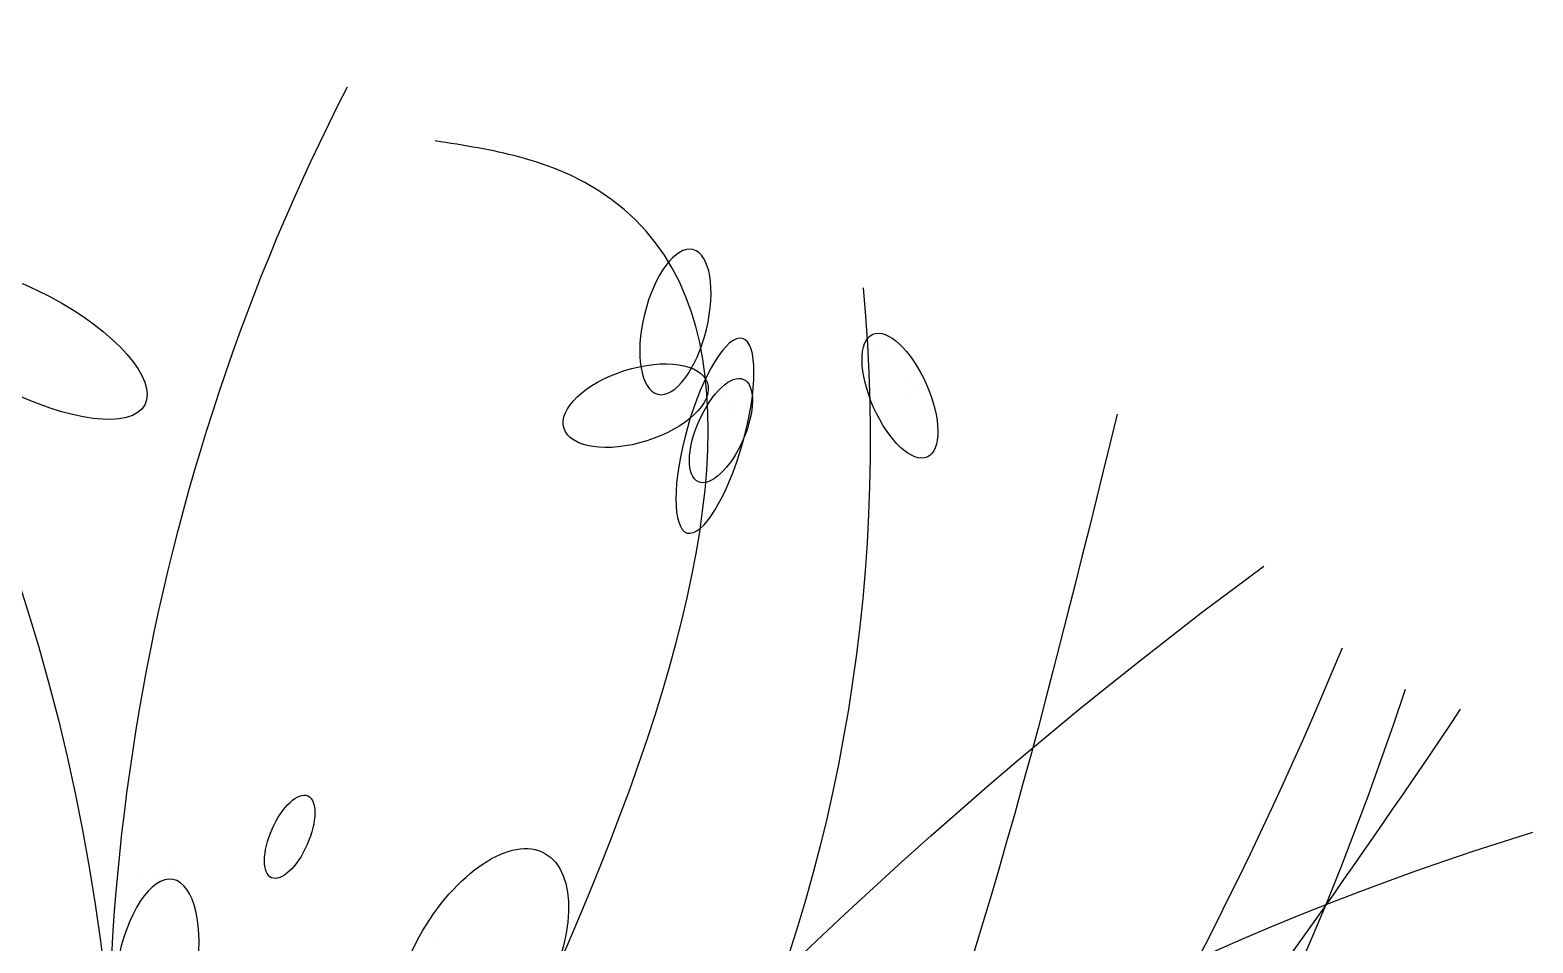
# Model space of a CAD drawing. Extents: x 185064 to 343242, y -369192 to -264966.
# Drawn here: x 204928 to 205772, y -349409 to -348896 of the extents above; entities that cross this region are included whole.
import ezdxf

# ---------------------------------------------------------------- set-up
doc = ezdxf.new("R2010")
doc.units = 0
doc.layers.add('WALL', color=9, linetype='Continuous')

# ---------------------------------------------------------------- blocks, each defined once
blk = doc.blocks.new('花6')
at = {"layer": 'WALL', "color": 8}
for p, q in [((-74.15, 185.37), (-74.15, 185.37)), ((-75.12, 183.16), (-75.12, 183.16)), ((-74.63, 182.03), (-74.63, 182.03)), ((-74.16, 178.99), (-74.16, 178.99)), ((-89.36, 177.61), (-89.36, 177.61)), ((-88.84, 177.44), (-88.84, 177.44)), ((-78.2, 177.68), (-78.2, 177.68)), ((-77.79, 177.89), (-77.79, 177.89)), ((-77.34, 177.96), (-77.34, 177.96)), ((-73.79, 178.16), (-73.79, 178.16)), ((-88.12, 176.66), (-88.12, 176.66)), ((-78.51, 177.06), (-78.51, 177.06)), ((-91.57, 175.08), (-91.57, 175.08)), ((-88.41, 175.68), (-88.41, 175.68)), ((-76.87, 174.92), (-76.87, 174.92)), ((-75.75, 174.94), (-75.75, 174.94)), ((-73.78, 175.93), (-73.78, 175.93)), ((-91.84, 174.73), (-91.84, 174.73)), ((-91.14, 174.01), (-91.14, 174.01)), ((-78.61, 173.99), (-78.61, 173.99)), ((-77.73, 174.64), (-77.73, 174.64)), ((-76.39, 174), (-76.39, 174)), ((-93.06, 172.7), (-93.06, 172.7)), ((-88.59, 173.39), (-88.59, 173.39)), ((-77.46, 173.06), (-77.46, 173.06)), ((-77.17, 172.74), (-77.17, 172.74)), ((-75.04, 173.4), (-75.04, 173.4)), ((-74.6, 173.46), (-74.6, 173.46)), ((-73.9, 173.34), (-73.9, 173.34)), ((-32.52, 135.96), (-32.52, 135.96)), ((-31.46, 135.63), (-31.46, 135.63)), ((-30.31, 135.53), (-30.31, 135.53)), ((-31.64, 135.22), (-31.64, 135.22)), ((-53.55, 130.28), (-53.55, 130.28))]:
    blk.add_line(p, q, dxfattribs=at)
for centre, radius, start, end in [((133.03, 108.86), 161.45, 144.3651, 213.0258), ((-200.06, 119.64), 172.46, 352.2018, 27.1751), ((43.94, 170.22), 132.23, 174.7113, 236.4378), ((-342.33, -141.82), 375.27, 23.3837, 53.6002), ((180.88, 280.99), 332.12, 202.5363, 224.611), ((112.86, 230.57), 256.6, 198.2036, 240.7096), ((587.77, 634.54), 871.06, 213.89046, 219.66022), ((-207.83, -78.28), 227.34, 33.6045, 72.9275)]:
    blk.add_arc(centre, radius, start, end, dxfattribs=at)
for centre, major_axis, ratio in [((-72.77, 179.68), (-1.4, 5.76), 0.42873), ((-75.92, 170.62), (2.2, -7.75), 0.283409), ((-31.43, 127.98), (-1.31, 7.3), 0.42873)]:
    blk.add_ellipse(centre, major_axis=major_axis, ratio=ratio, dxfattribs=at)
at = {"layer": 'WALL', "color": 8, "extrusion": (0, 0, -1)}
for centre, major_axis, ratio in [((-21.03, 178.09), (9.47, 5), 0.38159), ((-90.66, 173.81), (-2.17, -4.89), 0.42873), ((-69.61, 173.01), (-5.71, 1.81), 0.489709), ((-76.4, 171.03), (-1.8, 4.08), 0.42873), ((-42.04, 138.68), (-1.44, 3.26), 0.42873), ((-57.16, 128.02), (-5.22, 9.34), 0.514982)]:
    blk.add_ellipse(centre, major_axis=major_axis, ratio=ratio, dxfattribs=at)
at = {"layer": 'WALL', "color": 8}
for points in [[(137.05, 150.51), (-14.1, 46.3), (43.29, 190.42), (54.03, 197.65)], [(-107.96, 172.33), (-37.86, 29.32), (3.57, -2.92), (-60.3, 192.83), (-53.62, 194.1)]]:
    blk.add_spline(points, degree=3, dxfattribs=at)

msp = doc.modelspace()

# ---------------------------------------------------------------- block references
at = {"color": 7, "xscale": -7.054387199913617, "yscale": 7.054387199913617, "zscale": 7.054387199999997}
msp.add_blockref('花6', (204776.93, -350327.98), dxfattribs=at)

doc.saveas('drawing.dxf')
